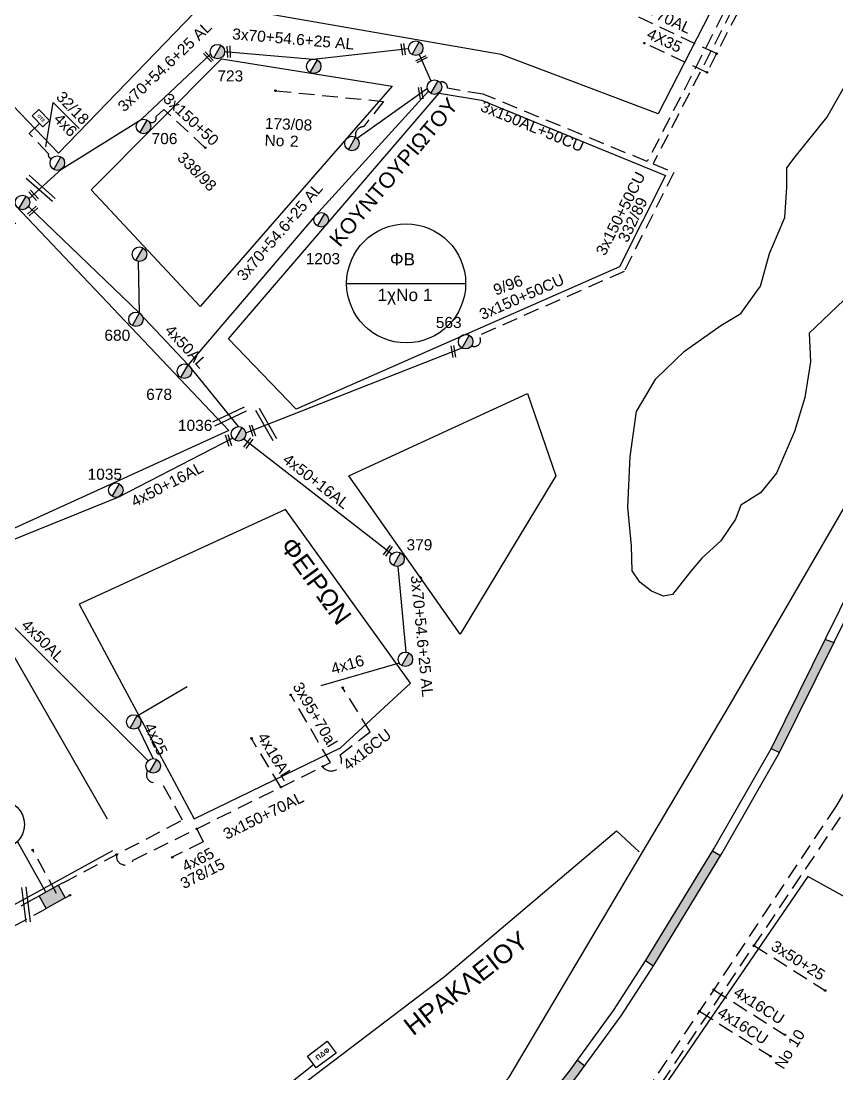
# Model space of a CAD drawing. Header units: millimetres. Extents: x 1091 to 3521, y 1177 to 2968.
# Drawn here: x 2703.1 to 2835.7, y 2089.1 to 2260.2 of the extents above; entities that cross this region are included whole.
import ezdxf
from ezdxf.enums import TextEntityAlignment as Align
from ezdxf.lldxf.tags import DXFTag

# ---------------------------------------------------------------- set-up
doc = ezdxf.new("R2010")
doc.units = ezdxf.units.MM
doc.linetypes.add('DASHED', pattern=[19.05, 12.7, -6.35])
for name, color, linetype, lineweight in [('3x150+50', 7, 'Continuous', 30), ('3x50+25', 7, 'Continuous', 30), ('3x95+70al', 7, 'DASHED', 30), ('4x16', 7, 'Continuous', 30), ('4x16CU', 7, 'Continuous', 30), ('4X35', 7, 'DASHED', 30), ('Άγνωστα', 7, 'Continuous', 30), ('Γυμνά εναέρια ΧΤ (3Φ) 4x50AL', 7, 'Continuous', 30), ('Γυμνά εναέρια ΧΤ και ΦΟΠ (3Φ)   4x50+16AL', 7, 'Continuous', 30), ('Εναέρια παροχή ΧΤ 4x25', 7, 'SYN_LINE', 30), ('Καλώδια ΧΤ   3x150+50CU', 7, 'DASHED', 30), ('Καλώδια ΧΤ   3x150+70AL', 7, 'DASHED', 30), ('Καλώδια ΧΤ   3x150AL+50CU', 7, 'DASHED', 30), ('Συνεστραμμένα ΧΤ   3x70+54.6+25 AL', 7, 'SYN_LINE', 30), ('Υπόγεια καλώδια Παροχών ΧΤ   4x16AL', 7, 'DASHED', 30), ('Υπόγεια καλώδια Παροχών ΧΤ   4x50AL', 7, 'DASHED', 30), ('Υπόγεια καλώδια Παροχών ΧΤ   4x6', 7, 'DASHED', 30)]:
    doc.layers.add(name, color=color, linetype=linetype, lineweight=lineweight)
for name, color, linetype in [('Link Box 4 Διευθύνσεων', 7, 'Continuous'), ('Pillar OTE', 7, 'Continuous'), ('Pillar Δημοτικού Φωτισμού', 7, 'Continuous'), ('TEXT ΚΑΛΩΔΙΩΝ', 7, 'Continuous'), ('ΑΓΝΩΣΤΟ ΥΠΟΓΕΙΟ ΚΑΛΩΔΙΟ', 7, 'DASHED'), ('Επιγραφές - Σχήματα', 7, 'Continuous'), ('Μηχανική τομή', 7, 'Continuous'), ('Στύλος ΦΜ', 7, 'Continuous'), ('Στύλος ΦΜ @ 1', 7, 'Continuous'), ('Συνδέσεις', 7, 'Continuous'), ('Τομή', 7, 'Continuous'), ('Υπόβαθρο ΔΕΗ', 7, 'Continuous'), ('ΦΥΣΙΚΟ ΑΕΡΙΟ', 7, 'NATURAL_GAS_SUPPLY')]:
    doc.layers.add(name, color=color, linetype=linetype)
doc.styles.add('arial', font='arial.ttf')
doc.styles.get("Standard").update_dxf_attribs({"font": 'arial.ttf', "height": 1.8})
tags = doc.linetypes.add('NATURAL_GAS_SUPPLY', pattern='A,12.7,-5.08,["ΦΑ",Standard,S=2.54,R=0,X=-2.54,Y=-1.27],-5.08', length=22.86).pattern_tags.tags
tags[6] = DXFTag(74, 10)
doc.linetypes.add('PRANES_1r', pattern='A,0.5,[137,SPECLINE.shx,S=1,R=180,X=0,Y=0],0.5', length=1)
doc.linetypes.add('SYN_LINE', pattern='A,0.5,-0.0001,["/\\/\\/\\/",Standard,S=0.1,R=0,X=0,Y=-0.05],-0.25', length=0.7501)
doc.dimstyles.new('ISO-25', dxfattribs={"dimtxt": 2.5, "dimasz": 2.5, "dimexe": 1.25, "dimexo": 0.625, "dimtad": 1, "dimtxsty": 'Standard', "dimcen": 2.5, "dimadec": 0, "dimazin": 0, "dimtfac": 1, "dimtmove": 0, "dimatfit": 3, "dimfxl": 1, "dimarcsym": 0})

# ---------------------------------------------------------------- blocks, each defined once
blk = doc.blocks.new('ΥΠΑΡΧΩΝ ΤΣΙΜΕΝΤΕΝΙΟΣ ΣΤΥΛΟΣ')
at = {"layer": 'Στύλος ΦΜ'}
blk.add_hatch(color=7, dxfattribs=at).paths.add_polyline_path([(-1.29, -2.28, 0.574793), (2.62, 0, 0.268822), (1.3, 2.27)])
at = {"layer": 'Στύλος ΦΜ', "color": 7}
blk.add_line((-1.29, -2.28), (1.3, 2.27), dxfattribs=at)
blk.add_circle((0, 0), 2.62, dxfattribs=at)
at = {"layer": 'Στύλος ΦΜ', "flags": 4}
for tag, p in [('ΑΡΙΘΜΟΣ', (-4.68, 8.05)), ('ΤΥΠΟΣ', (-4.91, 3.03))]:
    blk.add_attdef(tag, p, '', height=4, dxfattribs=at)
blk = doc.blocks.new('LINK BOX 4 ΑΝΑΧΩΡΗΣΕΩΝ')
at = {"layer": 'Link Box 4 Διευθύνσεων', "ltscale": 40}
blk.add_hatch(color=256, dxfattribs=at).paths.add_polyline_path([(-3.54, 0), (-3.54, -4.67), (3.54, -4.67), (3.54, 0)])
for p, q in [((-3.54, 0), (-5.33, 0)), ((5.33, 0), (3.54, 0)), ((-3.54, -4.67), (-5.33, -4.67)), ((5.33, -4.67), (3.54, -4.67))]:
    blk.add_line(p, q, dxfattribs=at)
blk.add_lwpolyline([(-3.54, -4.67), (-3.54, 0), (3.54, 0), (3.54, -4.67)], close=True, dxfattribs=at)
blk = doc.blocks.new('PILLAR ΔΗΜΟΤΙΚΟΥ ΦΩΤΙΣΜΟΥ')
at = {"layer": 'Pillar Δημοτικού Φωτισμού', "ltscale": 40}
for p, q in [((-3.64, 2), (3.07, 2)), ((-3.64, -2), (-3.64, 2)), ((3.07, 2), (3.07, -2)), ((3.07, -2), (-3.64, -2))]:
    blk.add_line(p, q, dxfattribs=at)
at = {"layer": 'Pillar Δημοτικού Φωτισμού', "insert": (-2.13, 0.69), "char_height": 1.3575, "width": 109.961, "attachment_point": 1}
blk.add_mtext('{\\fArial|b1|i0|c161|p34;ΠΔΦ}', dxfattribs=at)
blk = doc.blocks.new('_ΣΥΝΔΕΣΗ')
at = {"layer": 'Συνδέσεις', "linetype": 'SYN_LINE', "ltscale": 40}
blk.add_hatch(color=256, dxfattribs=at).paths.add_polyline_path([(0.5, -0.01, 1), (-0.5, -0.01, 1)])
at = {"layer": 'Συνδέσεις'}
blk.add_circle((0, -0.01), 0.5, dxfattribs=at)
blk = doc.blocks.new('ΤΟΜΗ')
at = {"layer": 'Τομή', "ltscale": 40}
for p, q in [((11.33, -0.65), (-11.4, -0.65)), ((11.33, -3.42), (-11.4, -3.42))]:
    blk.add_line(p, q, dxfattribs=at)
blk = doc.blocks.new('ΜΗΧΑΝΙΚΗ ΤΟΜΗ')
at = {"layer": 'Μηχανική τομή', "ltscale": 40}
for p, q in [((-3.79, 1.21), (3.79, 1.21)), ((3.79, -0.34), (-3.79, -0.34))]:
    blk.add_line(p, q, dxfattribs=at)
blk = doc.blocks.new('PILLAR ΟΤΕ')
at = {"layer": 'Pillar OTE', "ltscale": 40}
blk.add_lwpolyline([(-3.31, 2.02), (3.39, 2.02), (3.39, -1.99), (-3.31, -1.99)], close=True, dxfattribs=at)
at = {"layer": 'Pillar OTE', "insert": (-1.81, 0.71), "char_height": 1.3575, "width": 109.961, "attachment_point": 1}
blk.add_mtext('{\\fArial|b1|i0|c161|p34;OTE}', dxfattribs=at)

msp = doc.modelspace()

# ---------------------------------------------------------------- hatches: boundary and pattern name
at = {"layer": 'Υπόβαθρο ΔΕΗ', "linetype": 'Continuous', "lineweight": -3, "ltscale": 0.1}
h = msp.add_hatch(color=256, dxfattribs=at)
h.dxf.hatch_style = 1
h.paths.add_polyline_path([(2816.8, 2124.62), (2815.51, 2125.39), (2804.74, 2107.63), (2804.67, 2107.51), (2805.9, 2106.66), (2806.02, 2106.84)])
h.paths.add_polyline_path([(2835.28, 2159.24), (2833.84, 2159.71), (2825.06, 2142.06), (2825.02, 2141.98), (2826.38, 2141.35), (2826.39, 2141.36)])
h.paths.add_polyline_path([(2852.69, 2194.4), (2853.12, 2195.26), (2851.75, 2195.89), (2851.35, 2195.06), (2842.85, 2178.01), (2842.68, 2177.66), (2844.04, 2177.03), (2844.2, 2177.35)])
h.paths.add_polyline_path([(2869.07, 2232.06), (2867.6, 2232.4), (2863.02, 2219.92), (2860.21, 2213.37), (2861.55, 2212.69), (2864.41, 2219.36)])
h.paths.add_polyline_path([(2882.1, 2269.93), (2882.1, 2269.93), (2880.62, 2270.23), (2874.6, 2250.23), (2876.03, 2249.78)])
h = msp.add_hatch(color=256, dxfattribs=at)
h.dxf.hatch_style = 1
h.paths.add_polyline_path([(2711.03, 2007.07), (2709.87, 2008.03), (2698.5, 1997.19), (2695.13, 1994.08), (2696.28, 1993.11), (2699.52, 1996.09)])
h.paths.add_polyline_path([(2739.38, 2034.27), (2738.29, 2035.3), (2730.08, 2027.63), (2723.82, 2021.53), (2724.84, 2020.43), (2731.12, 2026.55)])
h.paths.add_polyline_path([(2768.28, 2061.41), (2767.24, 2062.49), (2752.81, 2048.92), (2753.97, 2047.94)])
h.paths.add_polyline_path([(2793.3, 2088.45), (2794.75, 2090.44), (2793.53, 2091.32), (2792.11, 2089.36), (2781.1, 2075.86), (2780.65, 2075.42), (2781.74, 2074.39), (2782.21, 2074.84)])

# ---------------------------------------------------------------- linework, layer by layer
at = {"lineweight": -3, "ltscale": 0.2}
msp.add_line((2756.04, 2217.58), (2775.37, 2217.58), dxfattribs=at)
msp.add_circle((2765.71, 2217.58), 9.67, dxfattribs=at)
at = {"layer": '3x150+50', "color": 151, "linetype": 'DASHED', "lineweight": -3, "ltscale": 0.2}
for points in [[(2744.47, 2248.9), (2762.02, 2247.15), (2758.81, 2243.06, 0.475405), (2757.49, 2241.34, 4.67322)], [(2733.07, 2239.64), (2726.35, 2245.87), (2725.06, 2244.69, -0.797844), (2723.86, 2243.93, -8.222991)]]:
    msp.add_lwpolyline(points, format="xyb", dxfattribs=at)
at = {"layer": '3x150+50', "color": 1, "linetype": 'DASHED', "lineweight": -3, "ltscale": 0.2}
msp.add_lwpolyline([(2705.3, 2117.6), (2681.9, 2104.85)], dxfattribs=at)
at = {"layer": '3x50+25', "color": 27, "linetype": 'DASHED', "lineweight": -3, "ltscale": 0.2}
msp.add_lwpolyline([(2822.23, 2110), (2833.81, 2102.66)], dxfattribs=at)
at = {"layer": '3x95+70al', "color": 2, "lineweight": -3, "ltscale": 0.2}
msp.add_lwpolyline([(2753.4, 2139.7), (2746.96, 2150.72)], dxfattribs=at)
at = {"layer": '4x16', "color": 2, "linetype": 'SYN_LINE', "lineweight": -3, "ltscale": 15}
msp.add_lwpolyline([(2764.59, 2155.86), (2751.83, 2152.16)], dxfattribs=at)
at = {"layer": '4x16CU', "color": 2, "linetype": 'DASHED', "lineweight": -3, "ltscale": 0.2}
msp.add_lwpolyline([(2759.85, 2144.72), (2755.38, 2151.9)], dxfattribs=at)
msp.add_lwpolyline([(2752.13, 2139.07, 0.984465), (2754.95, 2140.93), (2759.85, 2144.72)], format="xyb", dxfattribs=at)
at = {"layer": '4x16CU', "color": 62, "linetype": 'DASHED', "lineweight": -3, "ltscale": 0.2}
for points in [[(2815.7, 2102.79), (2827.27, 2095.45)], [(2813.38, 2099.3), (2824.96, 2091.97)]]:
    msp.add_lwpolyline(points, dxfattribs=at)
at = {"layer": '4X35', "color": 6, "lineweight": -3, "ltscale": 0.2}
msp.add_lwpolyline([(2814.58, 2251.86), (2804.42, 2256.62)], dxfattribs=at)
at = {"layer": 'ΑΓΝΩΣΤΟ ΥΠΟΓΕΙΟ ΚΑΛΩΔΙΟ', "color": 6, "lineweight": -3, "ltscale": 0.2}
msp.add_lwpolyline([(2823.12, 2268.51), (2814.58, 2251.86)], dxfattribs=at)
at = {"layer": 'ΑΓΝΩΣΤΟ ΥΠΟΓΕΙΟ ΚΑΛΩΔΙΟ', "color": 62, "lineweight": -3, "ltscale": 0.2}
msp.add_lwpolyline([(2850.31, 2157.51), (2835.53, 2132.59), (2802.95, 2083.62, 0.351607), (2796.93, 2079.07), (2793.43, 2072.3), (2757.5, 2035.39), (2768.24, 2029.74), (2753.88, 2017.66)], format="xyb", dxfattribs=at)
at = {"layer": 'ΑΓΝΩΣΤΟ ΥΠΟΓΕΙΟ ΚΑΛΩΔΙΟ', "color": 2, "lineweight": -3, "ltscale": 0.2}
msp.add_lwpolyline([(2653.37, 2132.72), (2651.1, 2137.46), (2659.27, 2141.38), (2681.09, 2106.14), (2685.14, 2103.91), (2706.43, 2115.57)], dxfattribs=at)
at = {"layer": 'ΑΓΝΩΣΤΟ ΥΠΟΓΕΙΟ ΚΑΛΩΔΙΟ', "color": 27, "lineweight": -3, "ltscale": 0.2}
msp.add_lwpolyline([(2840.76, 2127.69, -0.486752), (2839.01, 2129.17), (2836.25, 2130.84), (2803.59, 2082.28, 0.369342), (2798.34, 2078.39), (2794.72, 2071.38), (2759.84, 2035.19), (2770.06, 2029.91), (2754.63, 2016.59)], format="xyb", dxfattribs=at)
at = {"layer": 'Γυμνά εναέρια ΧΤ (3Φ) 4x50AL', "color": 151, "lineweight": -3, "ltscale": 0.1}
msp.add_lwpolyline([(2704.32, 2230.06), (2722.39, 2212.77), (2730.26, 2204.34), (2738.4, 2194.3)], dxfattribs=at)
at = {"layer": 'Γυμνά εναέρια ΧΤ (3Φ) 4x50AL', "color": 2, "lineweight": -3, "ltscale": 0.1}
msp.add_lwpolyline([(2692.63, 2170.96), (2723.77, 2140)], dxfattribs=at)
at = {"layer": 'Γυμνά εναέρια ΧΤ (3Φ) 4x50AL', "color": 1, "lineweight": -3, "ltscale": 0.1}
msp.add_lwpolyline([(2740.99, 2082.73, 0.752661), (2744.83, 2086.01), (2750.67, 2090.66)], format="xyb", dxfattribs=at)
at = {"layer": 'Γυμνά εναέρια ΧΤ και ΦΟΠ (3Φ)   4x50+16AL', "color": 1, "lineweight": -3, "ltscale": 0.1}
msp.add_lwpolyline([(2739.63, 2193.3), (2774.8, 2207.09)], dxfattribs=at)
at = {"layer": 'Γυμνά εναέρια ΧΤ και ΦΟΠ (3Φ)   4x50+16AL', "color": 2, "lineweight": -3, "ltscale": 0.1}
for points in [[(2692.75, 2172.26), (2719.04, 2182.91), (2737.5, 2192.45)], [(2739.31, 2192.3), (2763.39, 2173.61)]]:
    msp.add_lwpolyline(points, dxfattribs=at)
at = {"layer": 'Εναέρια παροχή ΧΤ 4x25', "color": 7, "linetype": 'SYN_LINE', "lineweight": -3, "ltscale": 10}
msp.add_lwpolyline([(2722.02, 2147.33), (2730.13, 2152.06)], dxfattribs=at)
at = {"layer": 'Εναέρια παροχή ΧΤ 4x25', "color": 7, "linetype": 'SYN_LINE', "lineweight": -3, "ltscale": 5}
msp.add_lwpolyline([(2724.58, 2140.35), (2722.16, 2145.39)], dxfattribs=at)
at = {"layer": 'Καλώδια ΧΤ   3x150+50CU', "color": 1, "lineweight": -3, "ltscale": 0.2}
msp.add_lwpolyline([(2820.15, 2278.46), (2825.66, 2275.64), (2805.83, 2237), (2809.2, 2235.61), (2801.13, 2219.52), (2777.46, 2209.09, -0.880215), (2776.35, 2207.44)], format="xyb", dxfattribs=at)
at = {"layer": 'Καλώδια ΧΤ   3x150+70AL', "color": 6, "lineweight": -3, "ltscale": 0.2}
msp.add_lwpolyline([(2816.15, 2254.92), (2799.9, 2262.54)], dxfattribs=at)
at = {"layer": 'Καλώδια ΧΤ   3x150+70AL', "color": 2, "lineweight": -3, "ltscale": 0.2}
for points in [[(2718.64, 2124.76, 0.864187), (2721.36, 2123.84), (2753.4, 2139.7)], [(2709.95, 2120.19), (2729.34, 2130.37), (2725.75, 2136.92, -0.934678), (2723.69, 2138.42, 4.382264)]]:
    msp.add_lwpolyline(points, format="xyb", dxfattribs=at)
at = {"layer": 'Καλώδια ΧΤ   3x150AL+50CU', "color": 151, "lineweight": -3, "ltscale": 0.2}
msp.add_lwpolyline([(2819.59, 2277.35), (2824.2, 2274.99), (2804.9, 2237.38), (2778.25, 2248.32), (2772.42, 2249.3)], dxfattribs=at)
msp.add_arc((2771.5, 2249.4), 0.928, 353.46, 110.0918, dxfattribs=at)
at = {"layer": 'Συνεστραμμένα ΧΤ   3x70+54.6+25 AL', "color": 151, "lineweight": -3, "ltscale": 15}
for points in [[(2736.21, 2255.27), (2750.6, 2254.04), (2766.08, 2255.74)], [(2704.4, 2231.3), (2709.7, 2236.17), (2722.64, 2244.21), (2733.93, 2254.84)], [(2769.33, 2248.84), (2750.95, 2228.6), (2730.26, 2204.34)], [(2769.16, 2249.25), (2757.76, 2241.13)]]:
    msp.add_lwpolyline(points, dxfattribs=at)
at = {"layer": 'Συνεστραμμένα ΧΤ   3x70+54.6+25 AL', "color": 151, "lineweight": -3, "ltscale": 5}
msp.add_lwpolyline([(2767.85, 2254.78), (2769.73, 2250.51)], dxfattribs=at)
at = {"layer": 'Συνεστραμμένα ΧΤ   3x70+54.6+25 AL', "color": 151, "lineweight": -3, "ltscale": 10}
msp.add_lwpolyline([(2722.39, 2212.77), (2722.21, 2221.16)], dxfattribs=at)
at = {"layer": 'Συνεστραμμένα ΧΤ   3x70+54.6+25 AL', "color": 2, "lineweight": -3, "ltscale": 15}
msp.add_lwpolyline([(2764.35, 2171.6), (2765.68, 2157.67)], dxfattribs=at)
at = {"layer": 'Υπόβαθρο ΔΕΗ', "lineweight": -3, "ltscale": 0.1}
for points in [[(2806.65, 2245.16), (2781.15, 2254.79), (2732.83, 2263.16), (2709.19, 2238.76), (2694.21, 2254.33), (2750.26, 2324.55), (2773.98, 2322.54), (2832.98, 2296.48), (2806.65, 2245.16)], [(2686.78, 2108.29), (2666.31, 2141.29), (2701.3, 2158.13), (2717.14, 2130.54)], [(2686.78, 2108.29), (2718.03, 2125.4)]]:
    msp.add_lwpolyline(points, dxfattribs=at)
at = {"layer": 'Υπόβαθρο ΔΕΗ', "linetype": 'Continuous', "lineweight": -3, "ltscale": 0.1}
for points in [[(2649.6, 1954.98), (2675.82, 1976.89), (2688.01, 1987.51), (2698.5, 1997.19), (2714.4, 2012.35), (2730.08, 2027.63), (2746.58, 2043.06), (2767.51, 2062.74), (2781.1, 2075.86), (2792.11, 2089.36), (2799.41, 2099.4), (2804.74, 2107.63), (2815.71, 2125.71), (2825.06, 2142.06), (2833.99, 2160.03), (2842.85, 2178.01), (2851.35, 2195.06), (2858.8, 2210.11), (2863.02, 2219.92), (2867.83, 2233.02), (2874.59, 2250.21), (2880.64, 2270.3)], [(2650.71, 1953.96), (2676.79, 1975.75), (2689.01, 1986.39), (2699.52, 1996.09), (2715.44, 2011.27), (2731.12, 2026.55), (2747.61, 2041.96), (2768.54, 2061.66), (2782.21, 2074.84), (2793.3, 2088.45), (2800.65, 2098.55), (2806.02, 2106.84), (2817, 2124.95), (2826.39, 2141.36), (2835.34, 2159.36), (2844.2, 2177.35), (2852.69, 2194.4), (2860.17, 2209.48), (2864.41, 2219.36), (2869.23, 2232.49), (2876.01, 2249.72), (2882.1, 2269.93)], [(2833.84, 2159.71), (2835.28, 2159.24)], [(2825.02, 2141.98), (2826.38, 2141.35)], [(2815.51, 2125.39), (2816.8, 2124.62)], [(2804.67, 2107.51), (2805.9, 2106.66)], [(2793.53, 2091.32), (2794.75, 2090.44)]]:
    msp.add_lwpolyline(points, dxfattribs=at)
at = {"layer": 'Υπόβαθρο ΔΕΗ', "lineweight": -3, "ltscale": 0.1}
for points in [[(2714.5, 2232.78), (2735.7, 2254.08), (2763.41, 2249.62), (2732.21, 2213.81)], [(2654.02, 2228.15), (2680.43, 2253.14), (2736.9, 2193.68), (2700.84, 2177.26)], [(2747.82, 2197.13), (2736.83, 2208.55), (2771.1, 2248.51), (2777.98, 2247.35), (2807.83, 2235.1), (2800.4, 2220.29)], [(2756.39, 2186.29), (2785.42, 2199.68), (2790.02, 2186.29), (2774.51, 2160.58)], [(2766.44, 2152.61), (2746.09, 2180.83), (2712.55, 2165.43), (2731.27, 2130.57), (2755.06, 2142.1)], [(2830.97, 2121.21), (2803.1, 2080.48), (2861.96, 2049.36), (2883.8, 2092.02)]]:
    msp.add_lwpolyline(points, close=True, dxfattribs=at)
at = {"layer": 'Υπόβαθρο ΔΕΗ', "linetype": 'PRANES_1r', "lineweight": -3, "ltscale": 0.5}
msp.add_lwpolyline([(2837.96, 2215.96), (2831.21, 2209.49), (2831.41, 2204.83), (2830.48, 2199.02), (2828.82, 2193.53), (2825.89, 2186.74), (2823.29, 2183.52), (2820.08, 2181.55), (2819.25, 2179.27), (2816.86, 2175.75), (2813.75, 2172.95), (2811.78, 2170.57), (2808.98, 2167.04), (2807.53, 2166.73), (2805.56, 2167.56), (2803.69, 2169.01), (2802.44, 2170.88), (2802.34, 2174.92), (2801.72, 2181.24), (2802.13, 2189.43), (2803.17, 2196.79), (2806.28, 2202.08), (2810.95, 2206.58), (2816.87, 2210.73), (2820.08, 2212.7), (2823.3, 2217.15), (2824.75, 2222.44), (2827.25, 2228.28), (2827.56, 2233.16), (2827.56, 2236.37), (2828.91, 2238.13), (2834.09, 2244.56), (2839.6, 2254.25)], dxfattribs=at)
at = {"layer": 'Υπόβαθρο ΔΕΗ', "lineweight": -3, "ltscale": 0.1}
msp.add_lwpolyline([(2711.54, 2010.23), (2685.52, 2031.61, -0.321637), (2685.52, 2039.36), (2771.92, 2104.96), (2799.9, 2128.63), (2803.59, 2125.21)], format="xyb", dxfattribs=at)
at = {"layer": 'Υπόβαθρο ΔΕΗ', "lineweight": -3}
msp.add_lwpolyline([(2707.17, 2118.64), (2702.57, 2126.89)], dxfattribs=at)
msp.add_circle((2699.68, 2129.65), 4, dxfattribs=at)
at = {"layer": 'Υπόγεια καλώδια Παροχών ΧΤ   4x16AL', "color": 2, "lineweight": -3, "ltscale": 0.2}
msp.add_lwpolyline([(2745.36, 2135.72), (2740.57, 2143.63)], dxfattribs=at)
at = {"layer": 'Υπόγεια καλώδια Παροχών ΧΤ   4x16AL', "color": 133, "linetype": 'DASHED', "lineweight": -3, "ltscale": 0.2}
msp.add_lwpolyline([(2708.9, 2118.44), (2705.02, 2125.48)], dxfattribs=at)
at = {"layer": 'Υπόγεια καλώδια Παροχών ΧΤ   4x6', "color": 151, "linetype": 'DASHED', "lineweight": -3, "ltscale": 0.2}
msp.add_lwpolyline([(2708.17, 2237.94, -0.674546), (2707.61, 2238.65), (2704.42, 2241.96), (2706.12, 2243.59)], format="xyb", dxfattribs=at)
at = {"layer": 'Υπόγεια καλώδια Παροχών ΧΤ   4x6', "color": 2, "lineweight": -3, "ltscale": 0.2}
msp.add_lwpolyline([(2731.67, 2128.94), (2732.72, 2126.84), (2727.69, 2124.32)], dxfattribs=at)
at = {"layer": 'ΦΥΣΙΚΟ ΑΕΡΙΟ', "color": 85, "linetype": 'NATURAL_GAS_SUPPLY', "lineweight": -3}
msp.add_lwpolyline([(2803.29, 1954.03), (2739.55, 2041.15), (2747.6, 2049.21), (2759.6, 2063.04), (2774.23, 2079.43), (2782.45, 2088.57), (2818.42, 2149.23), (2838.72, 2184.32), (2862.74, 2243.8), (2873.26, 2253.63), (2878.69, 2269.09), (2891.7, 2333.07), (2913.78, 2384.67), (2936.71, 2425.71), (2975.11, 2462.98), (3019.65, 2499.41), (3035.99, 2525.66)], dxfattribs=at)

# ---------------------------------------------------------------- block references
at = {"layer": 'Link Box 4 Διευθύνσεων', "lineweight": -3, "xscale": 0.4999999999999997, "yscale": 0.4999999999999997, "zscale": 0.4999999999999997, "rotation": 209.0812787456755}
msp.add_blockref('LINK BOX 4 ΑΝΑΧΩΡΗΣΕΩΝ', (2708.76, 2116.86), dxfattribs=at)
at = {"layer": 'Pillar OTE', "xscale": 0.375, "yscale": 0.375, "zscale": 0.375, "rotation": 314}
msp.add_blockref('PILLAR ΟΤΕ', (2706.34, 2244.45), dxfattribs=at)
at = {"layer": 'Γυμνά εναέρια ΧΤ (3Φ) 4x50AL', "color": 1, "lineweight": -3, "ltscale": 0.1, "xscale": 0.6, "yscale": 0.6, "zscale": 0.6, "rotation": 36.84530330926837}
msp.add_blockref('PILLAR ΔΗΜΟΤΙΚΟΥ ΦΩΤΙΣΜΟΥ', (2752.13, 2092.36), dxfattribs=at)
at = {"layer": 'Μηχανική τομή', "lineweight": -3}
for p, xscale, yscale, zscale, rotation in [((2736.78, 2255.22), 0.2499999999999679, 0.2499999999999679, 0.2499999999999679, 273.1980800586986), ((2765.12, 2255.61), 0.2499999999999678, 0.2499999999999678, 0.2499999999999678, 279.085292875517), ((2733.49, 2254.32), 0.2499999999999678, 0.2499999999999678, 0.2499999999999678, 312.9274055992574), ((2768.15, 2254.11), 0.2499999999999679, 0.2499999999999679, 0.2499999999999679, 207.2695142350535), ((2767.97, 2248.49), 0.2499999999999679, 0.2499999999999679, 0.2499999999999679, 279.085292875517), ((2705.07, 2231.83), 0.2499999999999678, 0.2499999999999678, 0.2499999999999678, 312.9274055992574), ((2705.08, 2229.28), 0.2499999999999679, 0.2499999999999679, 0.2499999999999679, 42.96380960636838), ((2773.26, 2206.49), 0.2499999999999679, 0.2499999999999679, 0.2499999999999679, 279.085292875517), ((2740.61, 2193.62), 0.2499999999999678, 0.2499999999999678, 0.2499999999999678, 288.6699131737818), ((2736.73, 2192.02), 0.2499999999999678, 0.2499999999999678, 0.2499999999999678, 288.6699131737818), ((2739.99, 2191.7), 0.2499999999999677, 0.2499999999999677, 0.2499999999999677, 233.2956325340901), ((2762.66, 2174.21), 0.2499999999999678, 0.2499999999999678, 0.2499999999999678, 234.4933538752793)]:
    msp.add_blockref('ΜΗΧΑΝΙΚΗ ΤΟΜΗ', p, dxfattribs=dict(at, xscale=xscale, yscale=yscale, zscale=zscale, rotation=rotation))
at = {"layer": 'Στύλος ΦΜ @ 1', "lineweight": -3, "ltscale": 40, "xscale": 0.4499999999998181, "yscale": 0.4499999999998181, "zscale": 0.4499999999998181}
for p in [(2767.26, 2255.8), (2750.69, 2252.87), (2770.31, 2249.48), (2756.9, 2240.32), (2709.02, 2237.13), (2722.36, 2222.32), (2765.58, 2156.49), (2721.43, 2146.31), (2724.6, 2139.17)]:
    msp.add_blockref('ΥΠΑΡΧΩΝ ΤΣΙΜΕΝΤΕΝΙΟΣ ΣΤΥΛΟΣ', p, dxfattribs=at)
at = {"layer": 'Στύλος ΦΜ @ 1', "lineweight": -3, "ltscale": 40}
ref = msp.add_blockref('ΥΠΑΡΧΩΝ ΤΣΙΜΕΝΤΕΝΙΟΣ ΣΤΥΛΟΣ', (2735.03, 2255.25), dxfattribs=dict(at, xscale=0.4499999999998181, yscale=0.4499999999998181, zscale=0.4499999999998181))
ref.add_attrib('ΑΡΙΘΜΟΣ', '723', (2735.03, 2250.4), dxfattribs={"layer": 'Στύλος ΦΜ', "height": 1.8, "flags": 4})
ref = msp.add_blockref('ΥΠΑΡΧΩΝ ΤΣΙΜΕΝΤΕΝΙΟΣ ΣΤΥΛΟΣ', (2723.03, 2243.09), dxfattribs=dict(at, xscale=0.4499999999998181, yscale=0.4499999999998181, zscale=0.4499999999998181))
ref.add_attrib('ΑΡΙΘΜΟΣ', '706', (2724.34, 2240.22), dxfattribs={"layer": 'Στύλος ΦΜ', "height": 1.8, "flags": 4})
ref = msp.add_blockref('ΥΠΑΡΧΩΝ ΤΣΙΜΕΝΤΕΝΙΟΣ ΣΤΥΛΟΣ', (2703.36, 2230.74), dxfattribs=dict(at, xscale=0.4499999999998181, yscale=0.4499999999998181, zscale=0.4499999999998181))
ref.add_attrib('ΑΡΙΘΜΟΣ', '681', (2698.23, 2227.25), dxfattribs={"layer": 'Στύλος ΦΜ', "height": 1.8, "flags": 4})
ref = msp.add_blockref('ΥΠΑΡΧΩΝ ΤΣΙΜΕΝΤΕΝΙΟΣ ΣΤΥΛΟΣ', (2751.9, 2227.91), dxfattribs=dict(at, xscale=0.4499999999998181, yscale=0.4499999999998181, zscale=0.4499999999998181))
ref.add_attrib('ΑΡΙΘΜΟΣ', '1203', (2749.38, 2220.7), dxfattribs={"layer": 'Στύλος ΦΜ', "height": 1.8, "flags": 4})
ref = msp.add_blockref('ΥΠΑΡΧΩΝ ΤΣΙΜΕΝΤΕΝΙΟΣ ΣΤΥΛΟΣ', (2721.8, 2211.75), dxfattribs=dict(at, xscale=0.4499999999998181, yscale=0.4499999999998181, zscale=0.4499999999998181))
ref.add_attrib('ΑΡΙΘΜΟΣ', '680', (2716.67, 2208.26), dxfattribs={"layer": 'Στύλος ΦΜ', "height": 1.8, "flags": 4})
ref = msp.add_blockref('ΥΠΑΡΧΩΝ ΤΣΙΜΕΝΤΕΝΙΟΣ ΣΤΥΛΟΣ', (2775.38, 2208.11), dxfattribs=dict(at, xscale=0.4499999999998181, yscale=0.4499999999998181, zscale=0.4499999999998181))
ref.add_attrib('ΑΡΙΘΜΟΣ', '563', (2770.53, 2210.33), dxfattribs={"layer": 'Στύλος ΦΜ', "height": 1.8, "flags": 4})
ref = msp.add_blockref('ΥΠΑΡΧΩΝ ΤΣΙΜΕΝΤΕΝΙΟΣ ΣΤΥΛΟΣ', (2729.68, 2203.31), dxfattribs=dict(at, xscale=0.4499999999998181, yscale=0.4499999999998181, zscale=0.4499999999998181))
ref.add_attrib('ΑΡΙΘΜΟΣ', '678', (2723.46, 2198.65), dxfattribs={"layer": 'Στύλος ΦΜ', "height": 1.8, "flags": 4})
ref = msp.add_blockref('ΥΠΑΡΧΩΝ ΤΣΙΜΕΝΤΕΝΙΟΣ ΣΤΥΛΟΣ', (2738.47, 2193.13), dxfattribs=dict(at, xscale=0.4499999999998181, yscale=0.4499999999998181, zscale=0.4499999999998181))
ref.add_attrib('ΑΡΙΘΜΟΣ', '1036', (2728.62, 2193.61), dxfattribs={"layer": 'Στύλος ΦΜ', "height": 1.8, "flags": 4})
ref = msp.add_blockref('ΥΠΑΡΧΩΝ ΤΣΙΜΕΝΤΕΝΙΟΣ ΣΤΥΛΟΣ', (2718.53, 2183.98), dxfattribs=dict(at, xscale=0.4499999999998181, yscale=0.4499999999998181, zscale=0.4499999999998181))
ref.add_attrib('ΑΡΙΘΜΟΣ', '1035', (2713.94, 2185.67), dxfattribs={"layer": 'Στύλος ΦΜ', "height": 1.8, "flags": 4})
ref = msp.add_blockref('ΥΠΑΡΧΩΝ ΤΣΙΜΕΝΤΕΝΙΟΣ ΣΤΥΛΟΣ', (2764.22, 2172.77), dxfattribs=dict(at, xscale=0.4499999999998181, yscale=0.4499999999998181, zscale=0.4499999999998181))
ref.add_attrib('ΑΡΙΘΜΟΣ', '379', (2765.77, 2174.21), dxfattribs={"layer": 'Στύλος ΦΜ', "height": 1.8, "flags": 4})
at = {"layer": 'Συνδέσεις', "lineweight": -3, "xscale": 0.25, "yscale": 0.25, "zscale": 0.25}
for p in [(2804.42, 2256.63), (2816.16, 2254.93), (2814.59, 2251.87), (2744.48, 2248.9), (2733.07, 2239.65), (2755.38, 2151.9), (2746.96, 2150.72), (2740.57, 2143.64), (2752.13, 2139.07), (2745.36, 2135.72), (2731.67, 2128.94), (2705.02, 2125.49), (2718.64, 2124.76), (2727.69, 2124.32), (2711.09, 2118.16), (2822.23, 2110), (2815.7, 2102.79), (2833.81, 2102.67), (2813.38, 2099.3), (2827.27, 2095.46), (2824.96, 2091.97)]:
    msp.add_blockref('_ΣΥΝΔΕΣΗ', p, dxfattribs=at)
at = {"layer": 'Τομή', "lineweight": -3}
for p, xscale, yscale, zscale, rotation in [((2706.67, 2233.39), 0.25, 0.25, 0.25, 318.5188436550314), ((2736.77, 2196.38), 0.25, 0.25, 0.25, 25.26588684810938), ((2742.5, 2194.43), 0.2499999999999999, 0.2499999999999999, 0.2499999999999999, 119.8183128302767), ((2703.39, 2116.57), 0.25, 0.25, 0.25, 97.10980361145084)]:
    msp.add_blockref('ΤΟΜΗ', p, dxfattribs=dict(at, xscale=xscale, yscale=yscale, zscale=zscale, rotation=rotation))

# ---------------------------------------------------------------- texts
at = {"lineweight": -3, "ltscale": 40, "attachment_point": 1, "style": 'arial'}
for s, insert, char_height, width, rotation in [('ΚΟΥΝΤΟΥΡΙΩΤΟΥ', (2753.01, 2224.94), 2.5, 24.2316, 49.9079), ('ΦΕΙΡΩΝ', (2747.46, 2176.7), 3, 64.8866, 306), ('ΗΡΑΚΛΕΙΟΥ', (2764.98, 2097.55), 3, 64.8866, 38.1942)]:
    msp.add_mtext(s, dxfattribs=dict(at, insert=insert, char_height=char_height, width=width, rotation=rotation))
at = {"layer": 'TEXT ΚΑΛΩΔΙΩΝ', "lineweight": -3, "ltscale": 0.1, "style": 'arial'}
for s, rotation, p in [('3x150+70AL', 334.886, (2805.45, 2261.93)), (' 3x70+54.6+25 AL', 43.6123, (2726.21, 2252.6)), (' 3x70+54.6+25 AL', 355.1071, (2747.01, 2257.34)), ('4X35', 334.903, (2807.69, 2257.08)), ('3x150+50', 317.1962, (2730.76, 2244.23)), (' 3x150AL+50CU', 337.6777, (2785.9, 2243.24)), (' 3x150+50CU', 63.3564, (2800.39, 2228.63)), (' 3x70+54.6+25 AL', 49.5534, (2744.92, 2225.71)), (' 3x150+50CU', 23.7743, (2784.17, 2215.26)), (' 4x50AL', 313.0362, (2729.69, 2207.59)), ('4x50+16AL', 322.1882, (2751.09, 2185.44)), ('4x50+16AL', 27.315, (2726.85, 2184.92)), (' 3x70+54.6+25 AL', 275.4729, (2768.26, 2160.61)), (' 4x50AL', 315.1639, (2706.44, 2159.77)), ('4x16', 16.2052, (2756.17, 2155.64)), ('3x95+70al', 300.2939, (2750.92, 2147.52)), (' 4x25', 295.6693, (2724.89, 2143.87)), (' 4x16AL', 301.1547, (2744.26, 2141.01)), ('4x16CU', 37.6628, (2759.35, 2141.82)), ('3x150+70AL', 26.3252, (2742.5, 2131.1)), (' 4x65', 27.1485, (2731.56, 2123.78)), ('378/15', 27.1485, (2732.6, 2121.67)), ('3x50+25', 327.651, (2829.43, 2107.57)), ('4x16CU', 327.651, (2823.07, 2100.24)), ('4x16CU', 327.651, (2820.43, 2096.96))]:
    msp.add_text(s, height=1.8, rotation=rotation, dxfattribs=at).set_placement(p, align=Align.MIDDLE_CENTER)
at = {"layer": 'Άγνωστα', "color": 7, "lineweight": -3, "char_height": 1.8, "attachment_point": 1}
for s, insert, rotation in [('173/08', (2742.79, 2244.51), 357.7135), ('338/98', (2729.65, 2239.11), 314.9419)]:
    msp.add_mtext_dynamic_manual_height_columns(s, width=1.8, gutter_width=2.31, heights=[1.99], dxfattribs=dict(at, insert=insert, rotation=rotation))
at = {"layer": 'Άγνωστα', "color": 7, "lineweight": -3}
note = msp.add_mtext_dynamic_manual_height_columns('No ', width=1.8, gutter_width=2.31, heights=[1.99, 0], dxfattribs=dict(at, insert=(2742.75, 2241.78), char_height=1.8, attachment_point=1, rotation=357.7135))
for column, words in zip(note.columns.linked_columns, ['2']):
    column.text = words
note = msp.add_mtext_dynamic_manual_height_columns('332/89\\P', width=1.8, gutter_width=2.31, heights=[1.99, 0], dxfattribs=dict(at, insert=(2800.05, 2224.86), char_height=1.8, attachment_point=1, rotation=64.3498))
note = msp.add_mtext_dynamic_manual_height_columns('9/96\\P', width=1.8, gutter_width=2.31, heights=[1.99, 0], dxfattribs=dict(at, insert=(2779.65, 2217.27), char_height=1.8, attachment_point=1, rotation=20.8963))
note = msp.add_mtext_dynamic_manual_height_columns('No ', width=1.8, gutter_width=2.31, heights=[1.99, 0], dxfattribs=dict(at, insert=(2825.49, 2090.66), char_height=1.8, attachment_point=1, rotation=58.5835))
for column, words in zip(note.columns.linked_columns, ['10']):
    column.text = words
at = {"layer": 'Υπόβαθρο ΔΕΗ', "lineweight": -3, "char_height": 2, "attachment_point": 1}
for s, heights, insert in [('{\\W8.64836; }ΦΒ \\P{\\W4.4207; }', [9.11], (2756.35, 2222.51)), ('{\\W5.64925; }1χΝο 1\\P{\\W5.7564; }', [0], (2756.67, 2216.71))]:
    msp.add_mtext_dynamic_manual_height_columns(s, width=17.2548, gutter_width=12.5, heights=heights, dxfattribs=dict(at, insert=insert))
at = {"layer": 'Υπόγεια καλώδια Παροχών ΧΤ   4x50AL', "color": 7, "ltscale": 0.2, "char_height": 1.8, "attachment_point": 1, "rotation": 314}
for s, insert in [('32/18', (2709.99, 2249)), ('4x6', (2709.6, 2245.42))]:
    msp.add_mtext_dynamic_manual_height_columns(s, width=1.8, gutter_width=12.5, heights=[0.118], dxfattribs=dict(at, insert=insert))

# ---------------------------------------------------------------- leaders
at = {"layer": 'Επιγραφές - Σχήματα'}
msp.add_leader([(2707.16, 2239.78), (2708.36, 2246.96), (2712.57, 2242.76)], dimstyle='ISO-25', override={"dimasz": 0.5, "dimgap": 0.625, "dimtad": 0}, dxfattribs=at)

doc.saveas('drawing.dxf')
